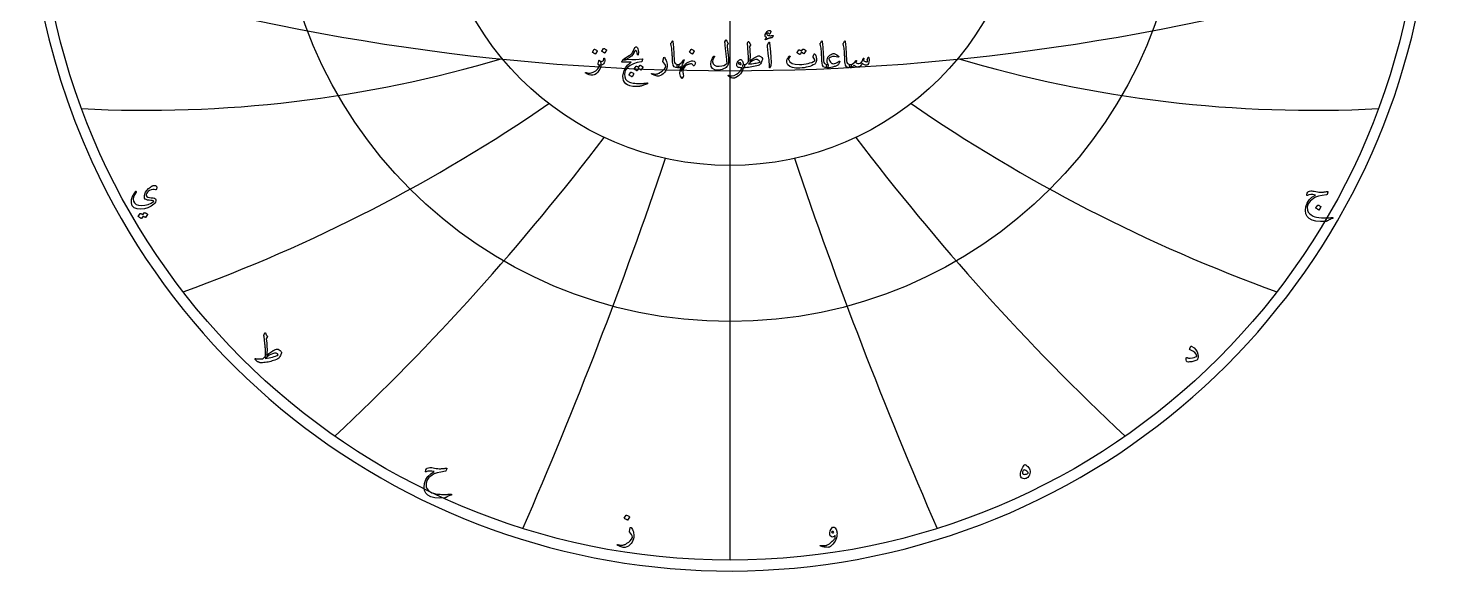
# Model space of a CAD drawing. Header units: millimetres. Extents: x -137 to 137, y -137 to 141.
# Drawn here: x -137.1 to 137.1, y -137.1 to -31 of the extents above; entities that cross this region are included whole.
import ezdxf

# ---------------------------------------------------------------- set-up
doc = ezdxf.new("R2010")
doc.units = ezdxf.units.MM
for name, color, linetype in [('CUT_OUTER', 1, 'Continuous'), ('ENGRAVE', 7, 'Continuous'), ('ENGRAVE_FINE', 8, 'Continuous'), ('TEXT', 5, 'Continuous')]:
    doc.layers.add(name, color=color, linetype=linetype)

msp = doc.modelspace()

# ---------------------------------------------------------------- linework, layer by layer
at = {"layer": 'CUT_OUTER'}
for start, end in [(92.1943, 204.6095), (204.6093, 87.8054)]:
    msp.add_arc((0, 0), 137.1, start, end, dxfattribs=at)
at = {"layer": 'ENGRAVE'}
for points in [[(0, -135), (0, 135)], [(0, -135), (0, -57.85)]]:
    msp.add_lwpolyline(points, dxfattribs=at)
for radius in [135, 88.37, 57.85]:
    msp.add_circle((0, 0), radius, dxfattribs=at)
for centre, radius, start, end in [((-114.11, 197.64), 244.72, 267.0638, 286.528), ((114.11, 197.64), 244.72, 253.472, 272.9362), ((-214.71, 214.71), 316.24, 289.9484, 304.5466), ((214.71, 214.71), 316.24, 235.4534, 250.0516), ((-393.85, 227.39), 463.28, 313.1212, 322.8533), ((393.85, 227.39), 463.28, 217.1467, 226.8788), ((-877.77, 235.2), 913.02, 336.50473, 341.37078), ((877.77, 235.2), 913.02, 198.62922, 203.49527)]:
    msp.add_arc(centre, radius, start, end, dxfattribs=at)
at = {"layer": 'ENGRAVE_FINE'}
msp.add_arc((0, 400.72), 440.06, 252.3099, 287.6901, dxfattribs=at)
at = {"layer": 'TEXT'}
for points in [[(8.19, -32.89), (8.1, -32.9), (8.01, -32.92), (7.93, -32.94), (7.85, -32.95), (7.79, -32.97), (7.73, -32.98), (7.68, -33), (7.63, -33.01), (7.59, -33.03), (7.53, -33.05), (7.47, -33.07), (7.4, -33.1), (7.32, -33.13), (7.23, -33.17), (7.13, -33.22), (7.02, -33.26), (6.98, -33.28), (6.94, -33.28), (6.91, -33.26), (6.88, -33.24), (6.87, -33.16), (6.91, -33.08), (7.01, -32.99), (7.17, -32.88), (7.05, -32.81), (6.96, -32.74), (6.9, -32.66), (6.86, -32.58), (6.86, -32.42), (6.9, -32.24), (6.98, -32.06), (7.11, -31.86), (7.26, -31.68), (7.42, -31.55), (7.59, -31.48), (7.76, -31.47), (7.85, -31.5), (7.91, -31.54), (7.95, -31.62), (7.95, -31.72), (7.93, -31.83), (7.91, -31.93), (7.87, -32.02), (7.82, -32.1), (7.77, -32.15), (7.73, -32.18), (7.68, -32.17), (7.65, -32.13), (7.6, -32.07), (7.55, -32.03), (7.49, -32.01), (7.43, -31.99), (7.36, -31.99), (7.3, -32.01), (7.25, -32.04), (7.2, -32.08), (7.17, -32.13), (7.16, -32.18), (7.18, -32.23), (7.21, -32.27), (7.35, -32.37), (7.51, -32.44), (7.7, -32.49), (7.92, -32.51), (7.94, -32.51), (7.96, -32.51), (7.99, -32.5), (8.01, -32.5), (8.04, -32.49), (8.07, -32.49), (8.1, -32.48), (8.14, -32.47), (8.18, -32.47), (8.21, -32.46), (8.24, -32.45), (8.27, -32.45), (8.29, -32.44), (8.32, -32.44), (8.33, -32.44), (8.35, -32.44), (8.38, -32.44), (8.4, -32.45), (8.42, -32.47), (8.44, -32.49), (8.45, -32.51), (8.45, -32.53), (8.45, -32.55), (8.44, -32.57), (8.37, -32.7), (8.31, -32.8), (8.25, -32.86), (8.19, -32.89)], [(-26.52, -35.16), (-26.52, -35.15), (-26.5, -35.14), (-26.49, -35.14), (-26.47, -35.14), (-26.33, -35.2), (-26.19, -35.27), (-26.07, -35.35), (-25.95, -35.45), (-25.94, -35.46), (-25.93, -35.48), (-25.94, -35.49), (-25.94, -35.51), (-26.29, -36.06), (-26.3, -36.07), (-26.31, -36.08), (-26.33, -36.07), (-26.36, -36.05), (-26.38, -36.04), (-26.41, -36.02), (-26.45, -35.99), (-26.51, -35.95), (-26.58, -35.91), (-26.66, -35.86), (-26.76, -35.8), (-26.87, -35.73), (-26.88, -35.72), (-26.89, -35.71), (-26.89, -35.7), (-26.88, -35.69)], [(-24.7, -34.98), (-24.69, -34.98), (-24.67, -34.97), (-24.66, -34.97), (-24.64, -34.97), (-24.5, -35.03), (-24.36, -35.1), (-24.24, -35.18), (-24.12, -35.27), (-24.11, -35.29), (-24.11, -35.3), (-24.11, -35.32), (-24.11, -35.33), (-24.46, -35.88), (-24.47, -35.9), (-24.49, -35.9), (-24.5, -35.89), (-24.53, -35.88), (-24.55, -35.86), (-24.58, -35.84), (-24.63, -35.81), (-24.68, -35.78), (-24.75, -35.73), (-24.83, -35.68), (-24.93, -35.62), (-25.04, -35.56), (-25.05, -35.55), (-25.06, -35.54), (-25.06, -35.53), (-25.05, -35.51)], [(-20.91, -37.21), (-20.86, -37.16), (-20.81, -37.11), (-20.76, -37.06), (-20.7, -37.01), (-20.63, -36.96), (-20.55, -36.91), (-20.47, -36.86), (-20.38, -36.81), (-20, -36.58), (-19.68, -36.38), (-19.44, -36.21), (-19.27, -36.06), (-19.13, -35.91), (-19.02, -35.76), (-18.93, -35.6), (-18.85, -35.43), (-18.82, -35.34), (-18.79, -35.26), (-18.76, -35.18), (-18.73, -35.11), (-18.7, -35.04), (-18.67, -34.98), (-18.64, -34.93), (-18.61, -34.88), (-18.56, -34.79), (-18.49, -34.73), (-18.42, -34.69), (-18.34, -34.68), (-18.27, -34.69), (-18.2, -34.73), (-18.13, -34.79), (-18.06, -34.88), (-17.98, -35.07), (-17.93, -35.35), (-17.9, -35.73), (-17.91, -36.18), (-17.91, -36.22), (-17.93, -36.25), (-17.95, -36.27), (-17.98, -36.28), (-18.01, -36.27), (-18.04, -36.25), (-18.06, -36.22), (-18.07, -36.17), (-18.12, -35.83), (-18.2, -35.58), (-18.31, -35.43), (-18.44, -35.38), (-18.47, -35.38), (-18.51, -35.4), (-18.54, -35.43), (-18.58, -35.47), (-18.59, -35.5), (-18.61, -35.53), (-18.63, -35.56), (-18.66, -35.61), (-18.68, -35.65), (-18.71, -35.71), (-18.75, -35.77), (-18.78, -35.83), (-18.99, -36.17), (-19.27, -36.49), (-19.63, -36.78), (-20.06, -37.05), (-20.06, -37.06), (-20.08, -37.06), (-20.1, -37.08), (-20.13, -37.1), (-20.17, -37.12), (-20.22, -37.15), (-20.28, -37.19), (-20.35, -37.23), (-20.49, -37.29), (-20.63, -37.31), (-20.77, -37.28), (-20.91, -37.21)], [(-11.28, -33.55), (-11.26, -33.53), (-11.25, -33.52), (-11.24, -33.51), (-11.22, -33.51), (-11.21, -33.52), (-11.19, -33.55), (-11.18, -33.6), (-11.17, -33.66), (-11.11, -34.21), (-11.06, -34.71), (-11.02, -35.17), (-10.99, -35.59), (-10.97, -35.95), (-10.96, -36.27), (-10.94, -36.55), (-10.93, -36.8), (-10.92, -37.01), (-10.91, -37.18), (-10.9, -37.32), (-10.9, -37.42), (-10.83, -37.71), (-10.69, -37.93), (-10.47, -38.07), (-10.17, -38.13), (-10.09, -38.15), (-10.04, -38.2), (-10.01, -38.28), (-10.02, -38.39), (-10.05, -38.56), (-10.09, -38.68), (-10.13, -38.76), (-10.17, -38.78), (-10.59, -38.73), (-10.9, -38.56), (-11.1, -38.28), (-11.19, -37.9), (-11.2, -37.71), (-11.21, -37.52), (-11.23, -37.34), (-11.24, -37.15), (-11.24, -36.96), (-11.25, -36.78), (-11.26, -36.59), (-11.27, -36.4), (-11.28, -36.04), (-11.3, -35.72), (-11.33, -35.43), (-11.36, -35.18), (-11.39, -34.94), (-11.43, -34.68), (-11.48, -34.4), (-11.53, -34.11), (-11.54, -34.06), (-11.53, -34.01), (-11.53, -33.97), (-11.51, -33.93)], [(-7.58, -35.17), (-7.57, -35.16), (-7.56, -35.15), (-7.54, -35.15), (-7.52, -35.15), (-7.38, -35.21), (-7.25, -35.28), (-7.12, -35.36), (-7.01, -35.46), (-7, -35.47), (-6.99, -35.49), (-6.99, -35.5), (-7, -35.51), (-7.34, -36.07), (-7.35, -36.08), (-7.37, -36.08), (-7.39, -36.08), (-7.41, -36.06), (-7.43, -36.04), (-7.47, -36.02), (-7.51, -35.99), (-7.57, -35.96), (-7.63, -35.91), (-7.72, -35.86), (-7.81, -35.8), (-7.92, -35.74), (-7.94, -35.73), (-7.94, -35.72), (-7.94, -35.71), (-7.94, -35.7)], [(-0.84, -33.38), (-0.83, -33.36), (-0.81, -33.34), (-0.79, -33.33), (-0.77, -33.33), (-0.74, -33.33), (-0.72, -33.35), (-0.71, -33.37), (-0.69, -33.4), (-0.63, -33.56), (-0.55, -33.71), (-0.48, -33.83), (-0.4, -33.92), (-0.37, -33.96), (-0.36, -34), (-0.38, -34.05), (-0.4, -34.1), (-0.42, -34.12), (-0.44, -34.15), (-0.45, -34.17), (-0.47, -34.19), (-0.48, -34.21), (-0.5, -34.23), (-0.51, -34.25), (-0.52, -34.27), (-0.54, -34.29), (-0.55, -34.33), (-0.56, -34.37), (-0.56, -34.41), (-0.55, -34.54), (-0.54, -34.67), (-0.53, -34.82), (-0.51, -34.98), (-0.49, -35.15), (-0.47, -35.33), (-0.45, -35.53), (-0.42, -35.73), (-0.4, -35.94), (-0.37, -36.13), (-0.35, -36.31), (-0.33, -36.48), (-0.32, -36.63), (-0.31, -36.78), (-0.3, -36.91), (-0.29, -37.03), (-0.28, -37.39), (-0.31, -37.73), (-0.38, -38.06), (-0.48, -38.36), (-0.59, -38.54), (-0.75, -38.7), (-0.97, -38.85), (-1.24, -38.99), (-1.54, -39.1), (-1.83, -39.19), (-2.09, -39.23), (-2.33, -39.25), (-2.95, -39.16), (-3.39, -38.93), (-3.65, -38.55), (-3.74, -38.03), (-3.71, -37.63), (-3.61, -37.25), (-3.43, -36.88), (-3.19, -36.51), (-3.17, -36.49), (-3.15, -36.47), (-3.13, -36.47), (-3.11, -36.47), (-3.09, -36.48), (-3.07, -36.49), (-3.06, -36.51), (-3.05, -36.52), (-3.05, -36.55), (-3.05, -36.57), (-3.05, -36.6), (-3.07, -36.62), (-3.23, -36.94), (-3.35, -37.22), (-3.41, -37.45), (-3.42, -37.63), (-3.3, -38.01), (-3.04, -38.29), (-2.64, -38.44), (-2.09, -38.48), (-1.6, -38.42), (-1.19, -38.3), (-0.85, -38.11), (-0.58, -37.84), (-0.58, -37.72), (-0.59, -37.57), (-0.61, -37.4), (-0.62, -37.21), (-0.65, -37), (-0.67, -36.76), (-0.71, -36.51), (-0.74, -36.23), (-0.78, -35.94), (-0.81, -35.65), (-0.84, -35.38), (-0.87, -35.1), (-0.9, -34.83), (-0.93, -34.57), (-0.95, -34.3), (-0.97, -34.05), (-1, -33.8), (-1, -33.77), (-0.99, -33.75), (-0.99, -33.72), (-0.98, -33.7)], [(3.59, -33.64), (3.61, -33.62), (3.62, -33.61), (3.64, -33.61), (3.65, -33.61), (3.66, -33.61), (3.67, -33.62), (3.69, -33.64), (3.7, -33.66), (3.74, -33.76), (3.79, -33.85), (3.83, -33.94), (3.87, -34.01), (3.91, -34.08), (3.94, -34.14), (3.98, -34.19), (4.01, -34.23), (4.03, -34.26), (4.04, -34.3), (4.03, -34.34), (4.01, -34.38), (3.86, -34.56), (3.85, -34.59), (3.83, -34.62), (3.83, -34.66), (3.83, -34.71), (3.85, -35.05), (3.87, -35.35), (3.89, -35.61), (3.9, -35.83), (3.91, -36.01), (3.92, -36.15), (3.92, -36.25), (3.92, -36.31), (3.92, -36.49), (3.92, -36.66), (3.91, -36.82), (3.9, -36.97), (3.88, -37.11), (3.87, -37.24), (3.85, -37.36), (3.83, -37.47), (4.32, -37.1), (4.75, -36.81), (5.11, -36.6), (5.4, -36.49), (5.53, -36.46), (5.65, -36.44), (5.76, -36.45), (5.85, -36.47), (5.97, -36.54), (6.09, -36.64), (6.21, -36.79), (6.32, -36.97), (6.33, -37.01), (6.34, -37.06), (6.34, -37.11), (6.33, -37.18), (6.25, -37.4), (6.17, -37.61), (6.07, -37.81), (5.96, -38), (5.85, -38.13), (5.69, -38.23), (5.49, -38.32), (5.24, -38.4), (4.91, -38.47), (4.59, -38.53), (4.26, -38.59), (3.94, -38.65), (3.62, -38.69), (3.31, -38.73), (2.99, -38.76), (2.68, -38.78), (2.65, -38.77), (2.61, -38.74), (2.59, -38.69), (2.56, -38.62), (2.53, -38.54), (2.52, -38.45), (2.52, -38.37), (2.53, -38.29), (2.55, -38.23), (2.58, -38.18), (2.63, -38.14), (2.68, -38.13), (2.76, -38.12), (2.83, -38.12), (2.89, -38.11), (2.95, -38.11), (3.01, -38.1), (3.07, -38.09), (3.12, -38.09), (3.16, -38.08), (3.57, -37.69), (3.57, -37.67), (3.57, -37.65), (3.58, -37.63), (3.58, -37.59), (3.59, -37.56), (3.59, -37.52), (3.59, -37.47), (3.6, -37.42), (3.6, -37.36), (3.6, -37.3), (3.6, -37.23), (3.6, -37.17), (3.6, -37.09), (3.6, -37.02), (3.6, -36.94), (3.6, -36.86), (3.6, -36.76), (3.6, -36.65), (3.6, -36.53), (3.59, -36.38), (3.58, -36.21), (3.57, -36.03), (3.56, -35.84), (3.55, -35.62), (3.51, -35.15), (3.49, -34.78), (3.46, -34.5), (3.44, -34.32), (3.42, -34.21), (3.41, -34.12), (3.4, -34.07), (3.4, -34.03), (3.42, -33.97), (3.44, -33.92), (3.47, -33.87), (3.49, -33.82), (3.51, -33.77), (3.54, -33.73), (3.56, -33.68), (3.59, -33.64)], [(7.53, -33.92), (7.6, -33.78), (7.66, -33.74), (7.7, -33.78), (7.73, -33.9), (7.89, -35.68), (7.99, -36.77), (8.01, -37.64), (7.96, -38.3), (7.83, -38.73), (7.8, -38.77), (7.78, -38.78), (7.76, -38.79), (7.75, -38.77), (7.74, -38.75), (7.73, -38.72), (7.72, -38.69), (7.72, -38.65), (7.72, -38.34), (7.7, -38), (7.68, -37.65), (7.63, -37.28), (7.62, -37.18), (7.59, -36.92), (7.55, -36.49), (7.48, -35.9), (7.32, -34.59), (7.32, -34.52), (7.32, -34.45), (7.33, -34.39), (7.35, -34.34)], [(14.21, -35.12), (14.22, -35.11), (14.23, -35.1), (14.25, -35.1), (14.27, -35.1), (14.34, -35.13), (14.41, -35.16), (14.47, -35.19), (14.54, -35.22), (14.6, -35.26), (14.66, -35.3), (14.72, -35.35), (14.78, -35.4), (14.79, -35.41), (14.8, -35.43), (14.8, -35.45), (14.79, -35.46), (14.44, -36.02), (14.43, -36.02), (14.42, -36.02), (14.4, -36.02), (14.37, -36), (14.36, -35.99), (14.33, -35.97), (14.3, -35.95), (14.25, -35.92), (14.2, -35.88), (14.13, -35.84), (14.05, -35.8), (13.96, -35.75), (13.69, -36.17), (13.67, -36.19), (13.66, -36.19), (13.64, -36.18), (13.61, -36.17), (13.59, -36.15), (13.56, -36.13), (13.52, -36.1), (13.46, -36.07), (13.39, -36.02), (13.31, -35.97), (13.21, -35.91), (13.1, -35.85), (13.09, -35.84), (13.09, -35.83), (13.09, -35.82), (13.1, -35.8), (13.45, -35.27), (13.46, -35.27), (13.47, -35.26), (13.49, -35.26), (13.51, -35.26), (13.57, -35.28), (13.63, -35.3), (13.69, -35.33), (13.74, -35.36), (13.8, -35.39), (13.85, -35.42), (13.9, -35.46), (13.95, -35.5)], [(17.89, -33.55), (17.91, -33.53), (17.92, -33.52), (17.93, -33.51), (17.95, -33.51), (17.96, -33.52), (17.98, -33.55), (17.99, -33.6), (18, -33.66), (18.06, -34.21), (18.11, -34.71), (18.15, -35.17), (18.18, -35.59), (18.2, -35.95), (18.21, -36.27), (18.23, -36.55), (18.24, -36.8), (18.25, -37.01), (18.26, -37.18), (18.27, -37.32), (18.27, -37.42), (18.34, -37.71), (18.48, -37.93), (18.7, -38.07), (19, -38.13), (19.08, -38.15), (19.13, -38.2), (19.16, -38.28), (19.15, -38.39), (19.12, -38.56), (19.08, -38.68), (19.04, -38.76), (19, -38.78), (18.58, -38.73), (18.27, -38.56), (18.07, -38.28), (17.98, -37.9), (17.97, -37.71), (17.96, -37.52), (17.94, -37.34), (17.93, -37.15), (17.93, -36.96), (17.92, -36.78), (17.91, -36.59), (17.9, -36.4), (17.89, -36.04), (17.87, -35.72), (17.84, -35.43), (17.81, -35.18), (17.78, -34.94), (17.74, -34.68), (17.69, -34.4), (17.64, -34.11), (17.63, -34.06), (17.64, -34.01), (17.64, -33.97), (17.66, -33.93)], [(22.39, -33.55), (22.4, -33.53), (22.41, -33.52), (22.43, -33.51), (22.44, -33.51), (22.46, -33.52), (22.47, -33.55), (22.48, -33.6), (22.5, -33.66), (22.56, -34.21), (22.61, -34.71), (22.64, -35.17), (22.67, -35.59), (22.69, -35.95), (22.7, -36.27), (22.72, -36.55), (22.73, -36.8), (22.74, -37.01), (22.75, -37.18), (22.76, -37.32), (22.76, -37.42), (22.83, -37.71), (22.97, -37.93), (23.19, -38.07), (23.49, -38.13), (23.57, -38.15), (23.63, -38.2), (23.65, -38.28), (23.64, -38.39), (23.61, -38.56), (23.57, -38.68), (23.53, -38.76), (23.49, -38.78), (23.07, -38.73), (22.76, -38.56), (22.56, -38.28), (22.47, -37.9), (22.46, -37.71), (22.45, -37.52), (22.44, -37.34), (22.43, -37.15), (22.42, -36.96), (22.41, -36.78), (22.4, -36.59), (22.39, -36.4), (22.38, -36.04), (22.36, -35.72), (22.34, -35.43), (22.31, -35.18), (22.27, -34.94), (22.23, -34.68), (22.19, -34.4), (22.13, -34.11), (22.13, -34.06), (22.13, -34.01), (22.14, -33.97), (22.16, -33.93)], [(-25.48, -37.36), (-25.4, -37.47), (-25.33, -37.57), (-25.28, -37.68), (-25.25, -37.79), (-25.24, -37.9), (-25.23, -38.03), (-25.23, -38.19), (-25.24, -38.37), (-25.3, -38.7), (-25.42, -39.02), (-25.6, -39.33), (-25.83, -39.62), (-26.08, -39.87), (-26.33, -40.06), (-26.56, -40.17), (-26.79, -40.22), (-27.15, -40.2), (-27.5, -40.14), (-27.83, -40.02), (-28.16, -39.84), (-28.18, -39.83), (-28.2, -39.81), (-28.21, -39.79), (-28.22, -39.77), (-28.22, -39.75), (-28.21, -39.74), (-28.21, -39.72), (-28.19, -39.71), (-28.18, -39.7), (-28.16, -39.7), (-28.14, -39.7), (-28.11, -39.71), (-27.99, -39.74), (-27.88, -39.77), (-27.77, -39.79), (-27.66, -39.81), (-27.56, -39.82), (-27.46, -39.82), (-27.37, -39.82), (-27.28, -39.8), (-26.7, -39.64), (-26.2, -39.36), (-25.8, -38.98), (-25.49, -38.48), (-25.48, -38.47), (-25.48, -38.44), (-25.48, -38.41), (-25.48, -38.37), (-25.49, -38.33), (-25.53, -38.29), (-25.59, -38.24), (-25.67, -38.19), (-25.7, -38.14), (-25.73, -38.09), (-25.73, -38.02), (-25.73, -37.95), (-25.62, -37.4), (-25.6, -37.33), (-25.56, -37.3), (-25.53, -37.31), (-25.48, -37.36)], [(-24.57, -36.87), (-24.54, -36.88), (-24.51, -36.89), (-24.49, -36.92), (-24.49, -36.96), (-24.47, -37.21), (-24.48, -37.44), (-24.52, -37.65), (-24.59, -37.83), (-24.69, -37.98), (-24.82, -38.1), (-24.98, -38.19), (-25.17, -38.24), (-25.31, -38.25), (-25.44, -38.25), (-25.56, -38.23), (-25.67, -38.19), (-25.71, -38.15), (-25.73, -38.11), (-25.74, -38.04), (-25.73, -37.95), (-25.62, -37.4), (-25.61, -37.36), (-25.6, -37.33), (-25.58, -37.31), (-25.57, -37.3), (-25.55, -37.3), (-25.53, -37.31), (-25.51, -37.33), (-25.49, -37.36), (-25.43, -37.42), (-25.36, -37.47), (-25.28, -37.5), (-25.17, -37.52), (-25.07, -37.52), (-24.97, -37.5), (-24.88, -37.46), (-24.8, -37.4), (-24.73, -37.32), (-24.68, -37.22), (-24.65, -37.1), (-24.64, -36.97), (-24.64, -36.92), (-24.63, -36.9), (-24.6, -36.88), (-24.57, -36.87)], [(-20.12, -37.09), (-19.19, -37.12), (-18.39, -37.13), (-17.71, -37.1), (-17.15, -37.05), (-17.14, -37.04), (-17.12, -37.05), (-17.11, -37.05), (-17.1, -37.06), (-17.09, -37.07), (-17.09, -37.08), (-17.09, -37.09), (-17.09, -37.11), (-17.1, -37.18), (-17.12, -37.24), (-17.13, -37.29), (-17.14, -37.34), (-17.16, -37.39), (-17.17, -37.43), (-17.18, -37.46), (-17.19, -37.49), (-17.21, -37.53), (-17.24, -37.57), (-17.27, -37.59), (-17.31, -37.6), (-18.15, -37.75), (-18.87, -37.99), (-19.5, -38.31), (-20.01, -38.72), (-20.27, -39.02), (-20.45, -39.33), (-20.57, -39.66), (-20.62, -40.01), (-20.57, -40.55), (-20.4, -41), (-20.09, -41.34), (-19.64, -41.58), (-19.41, -41.66), (-19.16, -41.72), (-18.89, -41.76), (-18.59, -41.8), (-18.27, -41.82), (-17.93, -41.83), (-17.57, -41.83), (-17.18, -41.82), (-17.05, -41.81), (-16.91, -41.81), (-16.78, -41.8), (-16.65, -41.79), (-16.52, -41.77), (-16.4, -41.76), (-16.28, -41.75), (-16.17, -41.73), (-16.13, -41.73), (-16.11, -41.74), (-16.09, -41.76), (-16.09, -41.79), (-16.09, -41.83), (-16.1, -41.86), (-16.11, -41.88), (-16.13, -41.89), (-16.34, -41.97), (-16.53, -42.05), (-16.71, -42.12), (-16.89, -42.18), (-17.05, -42.24), (-17.2, -42.29), (-17.33, -42.33), (-17.46, -42.36), (-17.58, -42.38), (-17.69, -42.4), (-17.8, -42.42), (-17.91, -42.44), (-18.02, -42.45), (-18.12, -42.46), (-18.22, -42.46), (-18.32, -42.46), (-19, -42.41), (-19.56, -42.29), (-20.02, -42.12), (-20.36, -41.88), (-20.6, -41.58), (-20.78, -41.24), (-20.88, -40.84), (-20.9, -40.39), (-20.83, -39.84), (-20.66, -39.3), (-20.39, -38.78), (-20.02, -38.27), (-19.88, -38.12), (-19.71, -37.97), (-19.53, -37.83), (-19.33, -37.7), (-21.09, -37.68), (-21.13, -37.67), (-21.15, -37.63), (-21.14, -37.59), (-21.11, -37.52), (-21.05, -37.44), (-21, -37.35), (-20.95, -37.28), (-20.91, -37.22), (-20.87, -37.17), (-20.84, -37.12), (-20.81, -37.09), (-20.79, -37.07), (-20.74, -37.06), (-20.62, -37.07), (-20.41, -37.07), (-20.12, -37.09)], [(-17.6, -38.3), (-17.6, -38.29), (-17.58, -38.29), (-17.57, -38.29), (-17.55, -38.29), (-17.47, -38.31), (-17.41, -38.34), (-17.34, -38.38), (-17.27, -38.41), (-17.21, -38.45), (-17.15, -38.49), (-17.09, -38.54), (-17.03, -38.58), (-17.02, -38.6), (-17.01, -38.62), (-17.02, -38.63), (-17.02, -38.65), (-17.37, -39.2), (-17.38, -39.21), (-17.4, -39.21), (-17.41, -39.2), (-17.44, -39.19), (-17.45, -39.17), (-17.48, -39.16), (-17.52, -39.13), (-17.56, -39.1), (-17.62, -39.07), (-17.68, -39.03), (-17.76, -38.98), (-17.85, -38.93), (-18.13, -39.36), (-18.14, -39.37), (-18.16, -39.38), (-18.18, -39.37), (-18.2, -39.35), (-18.22, -39.34), (-18.25, -39.32), (-18.3, -39.29), (-18.35, -39.25), (-18.42, -39.21), (-18.5, -39.16), (-18.6, -39.1), (-18.71, -39.03), (-18.72, -39.02), (-18.72, -39.01), (-18.72, -39), (-18.71, -38.99), (-18.36, -38.46), (-18.35, -38.45), (-18.34, -38.45), (-18.32, -38.44), (-18.3, -38.45), (-18.24, -38.47), (-18.18, -38.49), (-18.12, -38.52), (-18.07, -38.54), (-18.02, -38.58), (-17.96, -38.61), (-17.91, -38.65), (-17.87, -38.69)], [(-12.94, -36.76), (-12.94, -36.74), (-12.94, -36.73), (-12.93, -36.72), (-12.92, -36.72), (-12.9, -36.72), (-12.88, -36.73), (-12.85, -36.75), (-12.81, -36.78), (-12.68, -36.93), (-12.57, -37.12), (-12.47, -37.32), (-12.39, -37.55), (-12.33, -37.8), (-12.3, -38.05), (-12.28, -38.29), (-12.29, -38.53), (-12.36, -38.84), (-12.46, -39.14), (-12.61, -39.43), (-12.8, -39.7), (-13.03, -39.95), (-13.29, -40.15), (-13.58, -40.31), (-13.9, -40.42), (-13.99, -40.44), (-14.08, -40.44), (-14.16, -40.44), (-14.25, -40.41), (-14.45, -40.34), (-14.63, -40.28), (-14.79, -40.22), (-14.94, -40.16), (-15.06, -40.11), (-15.16, -40.07), (-15.24, -40.03), (-15.3, -39.99), (-15.32, -39.98), (-15.33, -39.97), (-15.33, -39.96), (-15.33, -39.95), (-15.33, -39.94), (-15.33, -39.92), (-15.32, -39.91), (-15.31, -39.9), (-15.3, -39.89), (-15.28, -39.89), (-15.27, -39.89), (-15.25, -39.89), (-15.12, -39.92), (-15, -39.95), (-14.89, -39.97), (-14.78, -39.99), (-14.68, -40), (-14.58, -40), (-14.48, -40), (-14.39, -39.99), (-14.3, -39.98), (-14.2, -39.96), (-14.1, -39.93), (-14, -39.89), (-13.9, -39.84), (-13.79, -39.79), (-13.68, -39.72), (-13.56, -39.65), (-13.24, -39.42), (-12.96, -39.17), (-12.74, -38.9), (-12.55, -38.61), (-12.54, -38.58), (-12.53, -38.56), (-12.53, -38.52), (-12.54, -38.49), (-12.61, -38.29), (-12.73, -38.06), (-12.9, -37.81), (-13.1, -37.54), (-13.11, -37.52), (-13.12, -37.51), (-13.12, -37.49), (-13.12, -37.48)], [(-9.01, -38.72), (-9.09, -38.89), (-9.15, -39.07), (-9.19, -39.26), (-9.2, -39.46), (-9.19, -39.67), (-9.17, -39.88), (-9.12, -40.11), (-9.05, -40.33), (-9.05, -40.36), (-9.04, -40.39), (-9.05, -40.41), (-9.05, -40.43), (-9.32, -40.8), (-9.34, -40.83), (-9.36, -40.84), (-9.38, -40.84), (-9.4, -40.83), (-9.64, -40.41), (-9.77, -39.89), (-9.76, -39.27), (-9.63, -38.55), (-9.75, -38.65), (-9.89, -38.72), (-10.03, -38.77), (-10.17, -38.78), (-10.2, -38.77), (-10.23, -38.74), (-10.26, -38.69), (-10.28, -38.63), (-10.29, -38.59), (-10.3, -38.55), (-10.31, -38.51), (-10.32, -38.46), (-10.32, -38.42), (-10.32, -38.38), (-10.33, -38.34), (-10.33, -38.3), (-10.33, -38.23), (-10.3, -38.17), (-10.25, -38.14), (-10.17, -38.13), (-9.88, -38.06), (-9.6, -37.9), (-9.34, -37.64), (-9.09, -37.29), (-9.06, -37.24), (-9.02, -37.21), (-8.99, -37.21), (-8.95, -37.22), (-8.93, -37.24), (-8.91, -37.27), (-8.91, -37.3), (-8.92, -37.33), (-8.99, -37.44), (-9.05, -37.56), (-9.11, -37.67), (-9.17, -37.79), (-9.22, -37.91), (-9.27, -38.04), (-9.33, -38.16), (-9.37, -38.29), (-9.48, -38.63), (-9.54, -38.93), (-9.55, -39.18), (-9.52, -39.38), (-9.52, -39.39), (-9.51, -39.39), (-9.51, -39.4), (-9.51, -39.4), (-9.51, -39.4), (-9.51, -39.39), (-9.51, -39.39), (-9.5, -39.38), (-9.46, -39.28), (-9.41, -39.18), (-9.37, -39.08), (-9.32, -38.98), (-9.27, -38.88), (-9.22, -38.79), (-9.16, -38.7), (-9.11, -38.61), (-9.06, -38.54), (-9.03, -38.5), (-8.99, -38.49), (-8.97, -38.5), (-8.95, -38.53), (-8.96, -38.58), (-8.98, -38.64), (-9.01, -38.72)], [(-7.18, -38.33), (-7.28, -38.18), (-7.4, -38.08), (-7.55, -38.03), (-7.73, -38.03), (-7.83, -38.04), (-7.93, -38.06), (-8.03, -38.08), (-8.13, -38.1), (-8.22, -38.13), (-8.32, -38.17), (-8.42, -38.21), (-8.51, -38.26), (-8.67, -38.37), (-8.83, -38.52), (-8.97, -38.72), (-9.11, -38.95), (-9.14, -39.01), (-9.18, -39.04), (-9.21, -39.05), (-9.24, -39.03), (-9.27, -39.01), (-9.28, -38.97), (-9.28, -38.93), (-9.26, -38.89), (-9.23, -38.83), (-9.21, -38.78), (-9.18, -38.73), (-9.16, -38.69), (-9.15, -38.66), (-9.13, -38.63), (-9.12, -38.61), (-9.11, -38.59), (-9, -38.43), (-8.89, -38.28), (-8.78, -38.15), (-8.66, -38.03), (-8.54, -37.92), (-8.42, -37.82), (-8.3, -37.73), (-8.18, -37.66), (-7.85, -37.51), (-7.55, -37.43), (-7.28, -37.43), (-7.02, -37.49), (-6.91, -37.54), (-6.84, -37.61), (-6.79, -37.7), (-6.77, -37.8), (-6.78, -37.94), (-6.82, -38.07), (-6.89, -38.19), (-6.99, -38.31), (-7.05, -38.36), (-7.1, -38.38), (-7.15, -38.37), (-7.18, -38.33)], [(2.54, -38.86), (2.37, -39.46), (2.08, -39.96), (1.68, -40.36), (1.16, -40.67), (1.09, -40.7), (1.02, -40.73), (0.95, -40.75), (0.88, -40.77), (0.81, -40.79), (0.75, -40.8), (0.68, -40.81), (0.62, -40.82), (0.46, -40.8), (0.26, -40.72), (0, -40.58), (-0.31, -40.38), (-0.34, -40.35), (-0.36, -40.32), (-0.37, -40.29), (-0.36, -40.27), (-0.34, -40.25), (-0.32, -40.24), (-0.29, -40.24), (-0.26, -40.25), (0.06, -40.36), (0.42, -40.36), (0.82, -40.25), (1.26, -40.04), (1.62, -39.8), (1.91, -39.52), (2.15, -39.19), (2.32, -38.82), (2.32, -38.8), (2.31, -38.79), (2.31, -38.79), (2.3, -38.78), (2.05, -38.77), (1.83, -38.74), (1.66, -38.69), (1.52, -38.64), (1.41, -38.55), (1.35, -38.42), (1.32, -38.26), (1.33, -38.07), (1.34, -38.04), (1.34, -38.02), (1.35, -37.99), (1.35, -37.96), (1.36, -37.94), (1.37, -37.91), (1.38, -37.88), (1.39, -37.84), (1.48, -37.64), (1.58, -37.47), (1.7, -37.33), (1.84, -37.23), (1.98, -37.17), (2.11, -37.17), (2.23, -37.23), (2.34, -37.34), (2.43, -37.5), (2.51, -37.68), (2.55, -37.89), (2.58, -38.13), (2.59, -38.13), (2.61, -38.13), (2.62, -38.13), (2.63, -38.12), (2.65, -38.12), (2.66, -38.12), (2.67, -38.12), (2.69, -38.12), (2.74, -38.13), (2.78, -38.16), (2.8, -38.21), (2.82, -38.29), (2.83, -38.37), (2.83, -38.45), (2.82, -38.53), (2.8, -38.61), (2.77, -38.69), (2.75, -38.74), (2.72, -38.77), (2.69, -38.78), (2.55, -38.78), (2.55, -38.79), (2.55, -38.81), (2.54, -38.83), (2.54, -38.86)], [(2.19, -38.05), (2.11, -37.91), (2.03, -37.82), (1.94, -37.77), (1.84, -37.75), (1.78, -37.77), (1.73, -37.79), (1.68, -37.82), (1.64, -37.87), (1.63, -37.89), (1.63, -37.91), (1.64, -37.94), (1.66, -37.97), (1.73, -38.03), (1.84, -38.08), (1.98, -38.1), (2.16, -38.11), (2.18, -38.1), (2.19, -38.09), (2.19, -38.07), (2.19, -38.05)], [(5.15, -37.14), (5.11, -37.14), (5.08, -37.15), (5.04, -37.15), (5, -37.16), (4.64, -37.3), (4.29, -37.5), (3.94, -37.75), (3.6, -38.05), (3.94, -38.02), (4.27, -37.99), (4.57, -37.94), (4.86, -37.9), (5.13, -37.84), (5.38, -37.78), (5.62, -37.71), (5.84, -37.64), (5.86, -37.63), (5.87, -37.62), (5.87, -37.61), (5.86, -37.59), (5.7, -37.4), (5.53, -37.26), (5.35, -37.17), (5.15, -37.14)], [(16.57, -36.08), (16.62, -36.14), (16.67, -36.21), (16.71, -36.28), (16.74, -36.36), (16.78, -36.45), (16.81, -36.54), (16.83, -36.64), (16.85, -36.74), (16.88, -36.95), (16.88, -37.15), (16.87, -37.35), (16.84, -37.55), (16.78, -37.73), (16.72, -37.88), (16.64, -37.99), (16.54, -38.06), (16.25, -38.22), (15.93, -38.36), (15.59, -38.49), (15.24, -38.59), (14.87, -38.68), (14.48, -38.75), (14.07, -38.8), (13.64, -38.83), (12.84, -38.82), (12.19, -38.71), (11.67, -38.5), (11.3, -38.18), (11.15, -37.93), (11.08, -37.66), (11.09, -37.37), (11.19, -37.07), (11.22, -37), (11.26, -36.93), (11.3, -36.87), (11.34, -36.8), (11.4, -36.72), (11.45, -36.65), (11.51, -36.58), (11.58, -36.5), (11.6, -36.48), (11.63, -36.47), (11.65, -36.46), (11.67, -36.47), (11.69, -36.47), (11.71, -36.48), (11.72, -36.5), (11.73, -36.52), (11.73, -36.54), (11.73, -36.57), (11.72, -36.58), (11.7, -36.6), (11.64, -36.68), (11.59, -36.75), (11.54, -36.83), (11.49, -36.92), (11.46, -36.99), (11.45, -37.07), (11.45, -37.14), (11.46, -37.21), (11.68, -37.62), (12.11, -37.91), (12.74, -38.08), (13.56, -38.12), (14.02, -38.1), (14.45, -38.06), (14.86, -38.01), (15.25, -37.93), (15.62, -37.83), (15.97, -37.71), (16.3, -37.57), (16.6, -37.41), (16.57, -37.26), (16.5, -37.09), (16.4, -36.91), (16.25, -36.71), (16.25, -36.69), (16.25, -36.66), (16.26, -36.61), (16.27, -36.54), (16.27, -36.53), (16.27, -36.53), (16.28, -36.52), (16.28, -36.52), (16.3, -36.42), (16.33, -36.32), (16.38, -36.21), (16.44, -36.08), (16.46, -36.04), (16.49, -36.03), (16.53, -36.04), (16.57, -36.08)], [(21.44, -37.6), (21.25, -38.03), (21.22, -38.08), (21.2, -38.11), (21.18, -38.14), (21.15, -38.16), (21.04, -38.23), (20.92, -38.31), (20.79, -38.37), (20.65, -38.44), (20.51, -38.49), (20.36, -38.55), (20.2, -38.6), (20.03, -38.65), (19.72, -38.73), (19.44, -38.77), (19.2, -38.79), (19, -38.78), (18.92, -38.75), (18.87, -38.68), (18.84, -38.57), (18.85, -38.43), (18.86, -38.31), (18.89, -38.21), (18.93, -38.15), (18.97, -38.13), (18.98, -38.13), (18.98, -38.13), (18.99, -38.13), (19, -38.13), (19.05, -38.13), (19.11, -38.13), (19.16, -38.13), (19.21, -38.13), (19.12, -38), (19.05, -37.85), (19, -37.7), (18.98, -37.52), (18.97, -37.22), (19.03, -36.95), (19.14, -36.71), (19.3, -36.5), (19.52, -36.31), (19.73, -36.16), (19.94, -36.06), (20.14, -36), (20.36, -36), (20.6, -36.08), (20.88, -36.24), (21.18, -36.49), (21.22, -36.52), (21.23, -36.57), (21.23, -36.61), (21.21, -36.65), (21.18, -36.69), (21.15, -36.71), (21.11, -36.71), (21.06, -36.7), (20.72, -36.6), (20.38, -36.56), (20.03, -36.59), (19.69, -36.68), (19.55, -36.74), (19.45, -36.8), (19.37, -36.87), (19.33, -36.95), (19.32, -37.05), (19.35, -37.17), (19.42, -37.32), (19.52, -37.5), (19.65, -37.68), (19.77, -37.82), (19.88, -37.91), (19.99, -37.95), (20.21, -37.98), (20.44, -37.95), (20.68, -37.87), (20.91, -37.75), (21.12, -37.6), (21.23, -37.54), (21.31, -37.5), (21.38, -37.48), (21.42, -37.5), (21.44, -37.53), (21.45, -37.55), (21.45, -37.57), (21.44, -37.6)], [(27.01, -36.71), (27.03, -36.7), (27.05, -36.7), (27.07, -36.72), (27.09, -36.76), (27.12, -36.81), (27.14, -36.89), (27.15, -36.99), (27.16, -37.12), (27.16, -37.26), (27.15, -37.4), (27.13, -37.54), (27.11, -37.67), (27.02, -37.93), (26.93, -38.11), (26.84, -38.23), (26.73, -38.27), (26.47, -38.25), (26.24, -38.18), (26.02, -38.07), (25.82, -37.9), (25.68, -38.16), (25.52, -38.37), (25.34, -38.52), (25.12, -38.61), (24.9, -38.63), (24.68, -38.58), (24.45, -38.44), (24.22, -38.24), (24.03, -38.47), (23.85, -38.64), (23.67, -38.75), (23.49, -38.78), (23.46, -38.76), (23.42, -38.7), (23.39, -38.6), (23.36, -38.46), (23.35, -38.32), (23.37, -38.22), (23.41, -38.16), (23.49, -38.13), (23.83, -38.05), (24.12, -37.9), (24.37, -37.69), (24.58, -37.39), (24.59, -37.38), (24.6, -37.37), (24.62, -37.36), (24.63, -37.36), (24.65, -37.36), (24.66, -37.37), (24.68, -37.37), (24.69, -37.39), (24.7, -37.43), (24.68, -37.49), (24.64, -37.59), (24.58, -37.71), (24.66, -37.8), (24.78, -37.87), (24.95, -37.91), (25.17, -37.93), (25.43, -37.88), (25.67, -37.69), (25.87, -37.39), (26.03, -36.95), (26.04, -36.93), (26.05, -36.91), (26.06, -36.9), (26.07, -36.9), (26.09, -36.9), (26.11, -36.91), (26.13, -36.92), (26.14, -36.93), (26.15, -36.95), (26.15, -36.97), (26.16, -36.98), (26.15, -37), (26.08, -37.31), (26.17, -37.38), (26.27, -37.45), (26.39, -37.51), (26.52, -37.55), (26.66, -37.59), (26.76, -37.59), (26.83, -37.57), (26.87, -37.53), (26.88, -37.47), (26.87, -37.38), (26.85, -37.26), (26.8, -37.11), (26.81, -37.07), (26.85, -36.99), (26.91, -36.87), (27.01, -36.71)], [(-19.35, -39.63), (-19.34, -39.62), (-19.32, -39.62), (-19.31, -39.61), (-19.29, -39.62), (-19.15, -39.67), (-19.01, -39.74), (-18.89, -39.82), (-18.77, -39.92), (-18.76, -39.93), (-18.76, -39.95), (-18.76, -39.96), (-18.77, -39.98), (-19.11, -40.53), (-19.12, -40.54), (-19.14, -40.55), (-19.16, -40.54), (-19.18, -40.52), (-19.2, -40.51), (-19.23, -40.49), (-19.28, -40.46), (-19.33, -40.42), (-19.4, -40.38), (-19.48, -40.33), (-19.58, -40.27), (-19.69, -40.2), (-19.7, -40.19), (-19.71, -40.18), (-19.71, -40.17), (-19.7, -40.16)], [(-112.22, -62.62), (-112.47, -62.53), (-112.75, -62.53), (-113.06, -62.6), (-113.4, -62.76), (-113.61, -62.91), (-113.79, -63.09), (-113.93, -63.3), (-114.04, -63.54), (-114.05, -63.58), (-114.05, -63.63), (-114.04, -63.68), (-114.03, -63.74), (-113.9, -63.9), (-113.7, -64.03), (-113.41, -64.11), (-113.03, -64.16), (-112.67, -64.19), (-112.4, -64.27), (-112.23, -64.37), (-112.17, -64.5), (-112.16, -64.79), (-112.22, -65.04), (-112.33, -65.26), (-112.52, -65.45), (-113.09, -65.84), (-113.71, -66.13), (-114.36, -66.32), (-115.05, -66.4), (-115.8, -66.35), (-116.36, -66.12), (-116.74, -65.72), (-116.92, -65.15), (-116.93, -64.83), (-116.89, -64.49), (-116.78, -64.12), (-116.63, -63.72), (-116.57, -63.61), (-116.52, -63.51), (-116.46, -63.4), (-116.4, -63.3), (-116.34, -63.21), (-116.27, -63.12), (-116.21, -63.03), (-116.14, -62.94), (-116.1, -62.9), (-116.07, -62.89), (-116.04, -62.9), (-116.01, -62.92), (-116, -62.96), (-116, -62.99), (-116, -63.03), (-116.02, -63.06), (-116.34, -63.58), (-116.53, -64.04), (-116.59, -64.45), (-116.52, -64.81), (-116.29, -65.19), (-115.96, -65.46), (-115.52, -65.62), (-114.97, -65.67), (-114.27, -65.61), (-113.64, -65.47), (-113.08, -65.23), (-112.58, -64.91), (-112.56, -64.89), (-112.54, -64.86), (-112.55, -64.83), (-112.58, -64.81), (-112.68, -64.76), (-112.86, -64.71), (-113.12, -64.68), (-113.45, -64.65), (-113.79, -64.61), (-114.05, -64.53), (-114.23, -64.42), (-114.33, -64.26), (-114.37, -64.09), (-114.39, -63.9), (-114.36, -63.7), (-114.31, -63.5), (-114.14, -63.1), (-113.9, -62.73), (-113.59, -62.39), (-113.22, -62.08), (-113.12, -62.01), (-113.02, -61.95), (-112.93, -61.89), (-112.84, -61.85), (-112.75, -61.81), (-112.67, -61.79), (-112.59, -61.77), (-112.52, -61.76), (-112.22, -61.79), (-112.04, -61.92), (-111.97, -62.15), (-112.02, -62.48), (-112.06, -62.57), (-112.1, -62.62), (-112.16, -62.64), (-112.22, -62.62)], [(116.8, -63.09), (116.61, -63.51), (116.6, -63.54), (116.58, -63.56), (116.56, -63.58), (116.53, -63.58), (115.67, -63.72), (114.95, -63.88), (114.37, -64.08), (113.94, -64.31), (113.32, -64.81), (112.93, -65.36), (112.75, -65.96), (112.8, -66.61), (112.93, -66.96), (113.17, -67.27), (113.49, -67.54), (113.91, -67.77), (114.21, -67.87), (114.58, -67.96), (115.02, -68.02), (115.53, -68.07), (115.8, -68.08), (116.07, -68.09), (116.34, -68.09), (116.6, -68.09), (116.86, -68.08), (117.11, -68.07), (117.35, -68.06), (117.59, -68.04), (117.65, -68.04), (117.69, -68.04), (117.72, -68.05), (117.75, -68.07), (117.76, -68.1), (117.76, -68.12), (117.76, -68.15), (117.75, -68.17), (117.74, -68.19), (117.73, -68.2), (117.72, -68.21), (117.7, -68.22), (117.69, -68.22), (117.67, -68.23), (117.66, -68.24), (117.64, -68.24), (117.42, -68.31), (117.22, -68.39), (117.05, -68.47), (116.91, -68.55), (116.82, -68.6), (116.73, -68.65), (116.66, -68.69), (116.59, -68.72), (116.53, -68.75), (116.48, -68.77), (116.44, -68.78), (116.41, -68.79), (115.35, -68.82), (114.45, -68.75), (113.71, -68.56), (113.13, -68.25), (112.71, -67.83), (112.46, -67.31), (112.38, -66.68), (112.48, -65.94), (112.73, -65.21), (113.13, -64.58), (113.67, -64.06), (114.35, -63.64), (113.87, -63.55), (113.45, -63.53), (113.09, -63.58), (112.79, -63.7), (112.76, -63.71), (112.74, -63.71), (112.72, -63.72), (112.7, -63.71), (112.68, -63.71), (112.67, -63.7), (112.66, -63.68), (112.66, -63.66), (112.67, -63.56), (112.69, -63.47), (112.71, -63.37), (112.74, -63.28), (112.83, -63.1), (112.99, -62.97), (113.21, -62.88), (113.48, -62.84), (113.65, -62.84), (113.87, -62.86), (114.13, -62.9), (114.43, -62.96), (114.74, -63.01), (115.03, -63.05), (115.3, -63.07), (115.54, -63.07), (115.65, -63.07), (115.78, -63.06), (115.91, -63.05), (116.04, -63.04), (116.18, -63.02), (116.33, -63), (116.49, -62.98), (116.65, -62.96), (116.75, -62.95), (116.8, -62.98), (116.82, -63.02), (116.8, -63.09)], [(114.8, -65.6), (114.81, -65.59), (114.83, -65.59), (114.84, -65.59), (114.86, -65.59), (115.02, -65.65), (115.16, -65.72), (115.29, -65.81), (115.41, -65.91), (115.43, -65.93), (115.43, -65.94), (115.43, -65.96), (115.42, -65.97), (115.06, -66.56), (115.05, -66.58), (115.03, -66.58), (115.01, -66.57), (114.98, -66.56), (114.96, -66.54), (114.92, -66.52), (114.88, -66.49), (114.82, -66.45), (114.75, -66.4), (114.66, -66.35), (114.56, -66.28), (114.44, -66.22), (114.42, -66.2), (114.42, -66.19), (114.42, -66.18), (114.42, -66.17)], [(-114.39, -67.08), (-114.38, -67.07), (-114.37, -67.07), (-114.35, -67.06), (-114.33, -67.07), (-114.25, -67.1), (-114.18, -67.13), (-114.11, -67.16), (-114.04, -67.2), (-113.97, -67.24), (-113.9, -67.28), (-113.84, -67.33), (-113.78, -67.38), (-113.77, -67.4), (-113.76, -67.42), (-113.76, -67.43), (-113.77, -67.45), (-114.14, -68.04), (-114.15, -68.05), (-114.17, -68.05), (-114.19, -68.04), (-114.21, -68.03), (-114.23, -68.01), (-114.26, -67.99), (-114.29, -67.97), (-114.34, -67.94), (-114.4, -67.9), (-114.47, -67.86), (-114.56, -67.81), (-114.65, -67.76), (-114.95, -68.21), (-114.96, -68.23), (-114.98, -68.23), (-115, -68.22), (-115.02, -68.2), (-115.05, -68.19), (-115.08, -68.17), (-115.13, -68.14), (-115.19, -68.1), (-115.26, -68.05), (-115.35, -68), (-115.45, -67.93), (-115.57, -67.86), (-115.58, -67.85), (-115.58, -67.84), (-115.58, -67.83), (-115.57, -67.82), (-115.19, -67.25), (-115.18, -67.24), (-115.17, -67.24), (-115.15, -67.23), (-115.13, -67.24), (-115.07, -67.26), (-115, -67.28), (-114.94, -67.31), (-114.88, -67.34), (-114.83, -67.38), (-114.77, -67.41), (-114.72, -67.45), (-114.67, -67.49)], [(-91.03, -91.02), (-91, -90.94), (-90.96, -90.86), (-90.94, -90.8), (-90.91, -90.74), (-90.89, -90.7), (-90.87, -90.66), (-90.86, -90.64), (-90.86, -90.63), (-90.84, -90.61), (-90.83, -90.6), (-90.81, -90.59), (-90.79, -90.59), (-90.77, -90.59), (-90.75, -90.6), (-90.74, -90.61), (-90.73, -90.63), (-90.69, -90.73), (-90.65, -90.82), (-90.62, -90.89), (-90.59, -90.96), (-90.58, -90.99), (-90.56, -91.02), (-90.54, -91.05), (-90.51, -91.08), (-90.48, -91.12), (-90.45, -91.16), (-90.42, -91.2), (-90.38, -91.24), (-90.36, -91.28), (-90.35, -91.32), (-90.36, -91.36), (-90.38, -91.4), (-90.53, -91.59), (-90.55, -91.62), (-90.56, -91.66), (-90.57, -91.69), (-90.57, -91.73), (-90.49, -92.58), (-90.45, -93.27), (-90.42, -93.8), (-90.43, -94.16), (-90.44, -94.3), (-90.45, -94.43), (-90.46, -94.54), (-90.47, -94.64), (-90.47, -94.73), (-90.49, -94.81), (-90.5, -94.87), (-90.51, -94.93), (-90.28, -94.75), (-90.06, -94.59), (-89.86, -94.45), (-89.68, -94.33), (-89.52, -94.22), (-89.37, -94.13), (-89.25, -94.05), (-89.14, -93.99), (-88.94, -93.91), (-88.76, -93.84), (-88.59, -93.79), (-88.43, -93.76), (-88.35, -93.76), (-88.26, -93.77), (-88.17, -93.81), (-88.08, -93.86), (-87.89, -93.99), (-87.75, -94.12), (-87.66, -94.25), (-87.63, -94.37), (-87.63, -94.5), (-87.66, -94.65), (-87.72, -94.81), (-87.81, -94.99), (-87.9, -95.17), (-87.99, -95.32), (-88.07, -95.44), (-88.15, -95.53), (-88.3, -95.64), (-88.56, -95.76), (-88.92, -95.91), (-89.4, -96.06), (-89.67, -96.14), (-89.94, -96.21), (-90.21, -96.27), (-90.49, -96.32), (-90.77, -96.36), (-91.05, -96.39), (-91.34, -96.42), (-91.63, -96.44), (-91.74, -96.42), (-91.84, -96.39), (-91.93, -96.36), (-92.02, -96.33), (-92.11, -96.29), (-92.19, -96.25), (-92.27, -96.21), (-92.34, -96.16), (-92.47, -96.06), (-92.58, -95.97), (-92.67, -95.87), (-92.74, -95.77), (-92.77, -95.69), (-92.78, -95.64), (-92.76, -95.61), (-92.71, -95.6), (-92.56, -95.62), (-92.41, -95.63), (-92.24, -95.64), (-92.06, -95.65), (-91.87, -95.65), (-91.67, -95.64), (-91.46, -95.63), (-91.24, -95.62), (-90.72, -95.12), (-90.72, -94.91), (-90.71, -94.71), (-90.71, -94.5), (-90.71, -94.3), (-90.72, -94.08), (-90.73, -93.87), (-90.75, -93.66), (-90.76, -93.44), (-90.78, -93.22), (-90.8, -93.01), (-90.83, -92.81), (-90.85, -92.61), (-90.87, -92.42), (-90.89, -92.24), (-90.91, -92.06), (-90.93, -91.9), (-90.95, -91.74), (-90.97, -91.6), (-90.98, -91.48), (-91, -91.38), (-91.01, -91.3), (-91.02, -91.23), (-91.03, -91.19), (-91.04, -91.16), (-91.05, -91.13), (-91.05, -91.09), (-91.04, -91.06), (-91.03, -91.02)], [(89.78, -93.73), (89.81, -93.64), (89.84, -93.56), (89.87, -93.48), (89.9, -93.42), (89.93, -93.36), (89.96, -93.31), (89.98, -93.27), (90, -93.24), (90.04, -93.21), (90.08, -93.2), (90.13, -93.2), (90.18, -93.23), (90.64, -93.53), (90.99, -93.89), (91.24, -94.3), (91.38, -94.75), (91.4, -94.88), (91.42, -95.01), (91.42, -95.13), (91.42, -95.26), (91.41, -95.37), (91.4, -95.49), (91.37, -95.59), (91.34, -95.7), (91.32, -95.75), (91.28, -95.8), (91.23, -95.84), (91.18, -95.88), (91, -95.97), (90.81, -96.05), (90.61, -96.12), (90.41, -96.17), (90.2, -96.21), (89.99, -96.24), (89.77, -96.26), (89.56, -96.27), (89.3, -96.23), (89.14, -96.08), (89.08, -95.83), (89.12, -95.48), (89.14, -95.44), (89.16, -95.41), (89.18, -95.39), (89.21, -95.38), (89.24, -95.38), (89.27, -95.39), (89.3, -95.41), (89.33, -95.43), (89.43, -95.48), (89.55, -95.51), (89.72, -95.52), (89.91, -95.5), (90.34, -95.44), (90.68, -95.37), (90.95, -95.29), (91.14, -95.21), (91.15, -95.2), (91.16, -95.18), (91.16, -95.15), (91.16, -95.12), (91.03, -94.75), (90.77, -94.43), (90.4, -94.15), (89.9, -93.91), (89.83, -93.87), (89.79, -93.83), (89.77, -93.78), (89.78, -93.73)], [(-89.38, -94.64), (-89.68, -94.77), (-90.01, -94.96), (-90.38, -95.23), (-90.78, -95.57), (-90.39, -95.52), (-90.02, -95.46), (-89.67, -95.39), (-89.34, -95.31), (-89.03, -95.21), (-88.75, -95.11), (-88.48, -95), (-88.23, -94.88), (-88.4, -94.68), (-88.65, -94.57), (-88.97, -94.56), (-89.38, -94.64)], [(-55.32, -117.14), (-55.51, -117.56), (-55.53, -117.59), (-55.55, -117.61), (-55.57, -117.63), (-55.6, -117.63), (-56.45, -117.77), (-57.17, -117.93), (-57.75, -118.13), (-58.19, -118.36), (-58.8, -118.86), (-59.2, -119.41), (-59.37, -120.01), (-59.33, -120.66), (-59.19, -121.01), (-58.96, -121.32), (-58.63, -121.59), (-58.21, -121.82), (-57.92, -121.92), (-57.55, -122.01), (-57.11, -122.07), (-56.59, -122.11), (-56.32, -122.13), (-56.05, -122.14), (-55.79, -122.14), (-55.53, -122.14), (-55.27, -122.13), (-55.02, -122.12), (-54.77, -122.11), (-54.53, -122.09), (-54.48, -122.09), (-54.43, -122.09), (-54.4, -122.1), (-54.38, -122.12), (-54.37, -122.15), (-54.36, -122.17), (-54.37, -122.2), (-54.38, -122.22), (-54.39, -122.24), (-54.4, -122.25), (-54.41, -122.26), (-54.42, -122.27), (-54.44, -122.27), (-54.45, -122.28), (-54.47, -122.29), (-54.48, -122.29), (-54.7, -122.36), (-54.9, -122.44), (-55.07, -122.52), (-55.22, -122.59), (-55.31, -122.65), (-55.39, -122.7), (-55.47, -122.74), (-55.54, -122.77), (-55.6, -122.8), (-55.64, -122.82), (-55.68, -122.83), (-55.71, -122.83), (-56.77, -122.87), (-57.67, -122.8), (-58.41, -122.61), (-58.99, -122.3), (-59.41, -121.88), (-59.66, -121.36), (-59.74, -120.73), (-59.64, -119.99), (-59.39, -119.25), (-58.99, -118.63), (-58.45, -118.11), (-57.77, -117.69), (-58.25, -117.6), (-58.68, -117.58), (-59.04, -117.63), (-59.33, -117.75), (-59.36, -117.76), (-59.38, -117.76), (-59.41, -117.77), (-59.43, -117.76), (-59.44, -117.76), (-59.46, -117.75), (-59.46, -117.73), (-59.47, -117.71), (-59.46, -117.61), (-59.44, -117.52), (-59.42, -117.42), (-59.39, -117.33), (-59.29, -117.15), (-59.13, -117.02), (-58.92, -116.93), (-58.65, -116.89), (-58.47, -116.89), (-58.26, -116.91), (-58, -116.95), (-57.69, -117.01), (-57.38, -117.06), (-57.09, -117.1), (-56.83, -117.12), (-56.59, -117.12), (-56.47, -117.12), (-56.35, -117.11), (-56.22, -117.1), (-56.08, -117.09), (-55.94, -117.07), (-55.79, -117.05), (-55.63, -117.03), (-55.47, -117.01), (-55.38, -117), (-55.32, -117.02), (-55.3, -117.07), (-55.32, -117.14)], [(57.46, -116.37), (57.53, -116.34), (57.6, -116.33), (57.69, -116.35), (57.78, -116.39), (58.01, -116.55), (58.2, -116.72), (58.36, -116.92), (58.48, -117.14), (58.57, -117.36), (58.61, -117.6), (58.62, -117.83), (58.58, -118.07), (58.52, -118.29), (58.43, -118.49), (58.32, -118.66), (58.19, -118.81), (58.04, -118.93), (57.87, -119.01), (57.7, -119.06), (57.52, -119.08), (57.27, -119.06), (57.08, -119), (56.93, -118.88), (56.82, -118.71), (56.75, -118.5), (56.73, -118.27), (56.75, -118), (56.81, -117.71), (56.91, -117.4), (57.04, -117.11), (57.21, -116.84), (57.41, -116.58), (57.41, -116.57), (57.42, -116.55), (57.42, -116.52), (57.42, -116.48), (57.42, -116.44), (57.43, -116.41), (57.44, -116.38), (57.46, -116.37)], [(58.2, -118.03), (58.23, -117.99), (58.23, -117.94), (58.21, -117.88), (58.16, -117.8), (57.98, -117.61), (57.8, -117.47), (57.63, -117.39), (57.47, -117.37), (57.39, -117.38), (57.32, -117.43), (57.25, -117.5), (57.19, -117.59), (57.14, -117.7), (57.11, -117.79), (57.1, -117.87), (57.1, -117.94), (57.16, -118.07), (57.25, -118.16), (57.38, -118.21), (57.55, -118.23), (57.74, -118.22), (57.91, -118.18), (58.06, -118.12), (58.2, -118.03)], [(-19.47, -128.62), (-19.46, -128.6), (-19.46, -128.59), (-19.45, -128.58), (-19.45, -128.58), (-19.42, -128.58), (-19.4, -128.58), (-19.37, -128.61), (-19.33, -128.64), (-19.19, -128.81), (-19.07, -129), (-18.96, -129.22), (-18.88, -129.47), (-18.82, -129.73), (-18.78, -129.99), (-18.76, -130.25), (-18.77, -130.5), (-18.84, -130.84), (-18.95, -131.16), (-19.11, -131.47), (-19.31, -131.76), (-19.56, -132.02), (-19.83, -132.24), (-20.14, -132.41), (-20.49, -132.53), (-20.58, -132.55), (-20.68, -132.55), (-20.77, -132.54), (-20.86, -132.52), (-21.08, -132.44), (-21.27, -132.37), (-21.44, -132.31), (-21.59, -132.25), (-21.72, -132.2), (-21.83, -132.15), (-21.92, -132.11), (-21.99, -132.07), (-22, -132.06), (-22.01, -132.05), (-22.01, -132.03), (-22.02, -132.02), (-22.01, -132.01), (-22.01, -131.99), (-22, -131.98), (-21.99, -131.97), (-21.98, -131.96), (-21.96, -131.95), (-21.95, -131.95), (-21.92, -131.96), (-21.79, -132), (-21.66, -132.03), (-21.54, -132.05), (-21.43, -132.06), (-21.32, -132.08), (-21.21, -132.08), (-21.11, -132.08), (-21.01, -132.07), (-20.91, -132.05), (-20.81, -132.03), (-20.7, -132), (-20.6, -131.96), (-20.48, -131.91), (-20.37, -131.85), (-20.25, -131.78), (-20.13, -131.7), (-19.78, -131.46), (-19.49, -131.19), (-19.25, -130.9), (-19.05, -130.59), (-19.04, -130.56), (-19.03, -130.54), (-19.03, -130.5), (-19.04, -130.47), (-19.12, -130.25), (-19.24, -130.01), (-19.42, -129.74), (-19.64, -129.45), (-19.65, -129.43), (-19.66, -129.42), (-19.66, -129.4), (-19.66, -129.39)], [(-20.26, -126.21), (-20.25, -126.2), (-20.24, -126.19), (-20.22, -126.19), (-20.2, -126.19), (-20.05, -126.25), (-19.9, -126.33), (-19.77, -126.42), (-19.65, -126.52), (-19.64, -126.53), (-19.63, -126.55), (-19.63, -126.56), (-19.64, -126.58), (-20, -127.17), (-20.02, -127.18), (-20.03, -127.19), (-20.06, -127.18), (-20.08, -127.16), (-20.1, -127.14), (-20.14, -127.12), (-20.18, -127.09), (-20.24, -127.05), (-20.32, -127.01), (-20.4, -126.95), (-20.51, -126.89), (-20.62, -126.82), (-20.64, -126.81), (-20.65, -126.8), (-20.65, -126.78), (-20.64, -126.77)], [(19.59, -129.27), (19.73, -128.95), (19.88, -128.71), (20.05, -128.57), (20.22, -128.53), (20.33, -128.55), (20.44, -128.61), (20.54, -128.7), (20.64, -128.84), (20.69, -128.92), (20.73, -129), (20.77, -129.08), (20.8, -129.17), (20.82, -129.25), (20.85, -129.34), (20.87, -129.43), (20.88, -129.53), (20.9, -129.74), (20.88, -129.99), (20.84, -130.28), (20.77, -130.61), (20.66, -130.94), (20.51, -131.27), (20.32, -131.57), (20.08, -131.87), (19.84, -132.12), (19.63, -132.31), (19.44, -132.43), (19.27, -132.48), (19.1, -132.49), (18.91, -132.48), (18.69, -132.46), (18.45, -132.43), (18.33, -132.41), (18.21, -132.39), (18.11, -132.37), (18.01, -132.34), (17.93, -132.32), (17.85, -132.29), (17.78, -132.27), (17.72, -132.25), (17.68, -132.23), (17.65, -132.2), (17.64, -132.18), (17.64, -132.15), (17.65, -132.13), (17.67, -132.11), (17.7, -132.1), (17.74, -132.11), (18.04, -132.14), (18.33, -132.14), (18.61, -132.11), (18.89, -132.06), (18.98, -132.03), (19.07, -131.99), (19.18, -131.94), (19.29, -131.87), (19.41, -131.78), (19.55, -131.68), (19.69, -131.57), (19.84, -131.44), (19.98, -131.31), (20.12, -131.18), (20.23, -131.06), (20.33, -130.95), (20.42, -130.84), (20.49, -130.73), (20.54, -130.63), (20.57, -130.54), (20.55, -130.39), (20.53, -130.28), (20.51, -130.21), (20.48, -130.18), (20.32, -130.36), (20.14, -130.46), (19.95, -130.48), (19.73, -130.4), (19.55, -130.25), (19.47, -130.01), (19.48, -129.68), (19.59, -129.27)], [(20.29, -129.56), (20.18, -129.42), (20.06, -129.37), (19.94, -129.41), (19.81, -129.53), (19.92, -129.61), (20.03, -129.65), (20.16, -129.63), (20.29, -129.56)]]:
    msp.add_lwpolyline(points, close=True, dxfattribs=at)

doc.saveas('drawing.dxf')
